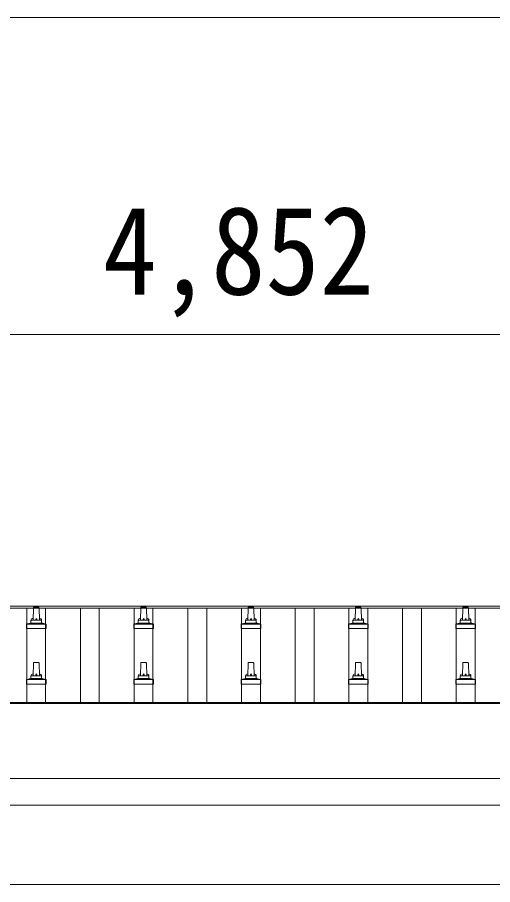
# Model space of a CAD drawing. Units: millimetres at full size, sheet at 1:50; details may follow other scales. Extents: x -14053 to 14053, y -9700 to 9700.
# Drawn here: x -5812 to -4926, y -2253 to -637 of the extents above; entities that cross this region are included whole.
import ezdxf
from ezdxf.enums import TextEntityAlignment as Align

# ---------------------------------------------------------------- set-up
doc = ezdxf.new("R2010")
doc.units = ezdxf.units.MM
doc.header["$LTSCALE"] = 50
for name, color, linetype, lineweight in [('0-1_Defpoints', 4, 'Continuous', 9), ('0-2_TEXT1', 5, 'Continuous', 5), ('0-6_PARTS1', 6, 'Continuous', 9)]:
    doc.layers.add(name, color=color, linetype=linetype, lineweight=lineweight)
doc.styles.add('ＭＳ ゴシック', font='')
doc.styles.get('ＭＳ ゴシック').set_extended_font_data('MS Gothic')

msp = doc.modelspace()

# ---------------------------------------------------------------- linework, layer by layer
at = {"layer": '0-1_Defpoints'}
for p, q in [((-7799.38, -1734.26), (-2998.88, -1734.26)), ((-7799.38, -1737.85), (-2976.38, -1737.85)), ((-7797.38, -1913.87), (-2998.88, -1913.87)), ((-7797.38, -1915.76), (-2976.38, -1915.76)), ((-2998.88, -2055.65), (-7797.38, -2055.65)), ((-7797.38, -2105.47), (-2998.88, -2105.47)), ((-2998.42, -2253.37), (-7681.47, -2253.37))]:
    msp.add_line(p, q, dxfattribs=at)
at = {"layer": '0-2_TEXT1', "color": 4, "lineweight": 9}
for p, q in [((-5793.88, -1913.87), (-5793.88, -1737.85)), ((-5758.88, -1913.87), (-5758.88, -1737.85)), ((-5693.88, -1913.87), (-5693.88, -1737.85)), ((-5658.88, -1913.87), (-5658.88, -1737.85)), ((-5593.88, -1913.87), (-5593.88, -1737.85)), ((-5558.88, -1913.87), (-5558.88, -1737.85)), ((-5493.88, -1913.87), (-5493.88, -1737.85)), ((-5458.88, -1913.87), (-5458.88, -1737.85)), ((-5393.88, -1913.87), (-5393.88, -1737.85)), ((-5358.88, -1913.87), (-5358.88, -1737.85)), ((-5293.88, -1913.87), (-5293.88, -1737.85)), ((-5258.88, -1913.87), (-5258.88, -1737.85)), ((-5193.88, -1913.87), (-5193.88, -1737.85)), ((-5158.88, -1913.87), (-5158.88, -1737.85)), ((-5093.88, -1913.87), (-5093.88, -1737.85)), ((-5058.88, -1913.87), (-5058.88, -1737.85)), ((-4993.88, -1913.87), (-4993.88, -1737.85)), ((-4958.88, -1913.87), (-4958.88, -1737.85))]:
    msp.add_line(p, q, dxfattribs=at)
at = {"layer": '0-2_TEXT1'}
for p, q in [((-5782.38, -1760.78), (-5781.65, -1737.25)), ((-5780.65, -1736.28), (-5772.11, -1736.28)), ((-5771.11, -1737.25), (-5770.38, -1760.78)), ((-5582.38, -1760.78), (-5581.65, -1737.25)), ((-5580.65, -1736.28), (-5572.11, -1736.28)), ((-5571.11, -1737.25), (-5570.38, -1760.78)), ((-5382.38, -1760.78), (-5381.65, -1737.25)), ((-5380.65, -1736.28), (-5372.11, -1736.28)), ((-5371.11, -1737.25), (-5370.38, -1760.78)), ((-5182.38, -1760.78), (-5181.65, -1737.25)), ((-5180.65, -1736.28), (-5172.11, -1736.28)), ((-5171.11, -1737.25), (-5170.38, -1760.78)), ((-4982.38, -1760.78), (-4981.65, -1737.25)), ((-4980.65, -1736.28), (-4972.11, -1736.28)), ((-4971.11, -1737.25), (-4970.38, -1760.78)), ((-5786.38, -1764.99), (-5786.38, -1760.78)), ((-5785.38, -1760.78), (-5767.38, -1760.78)), ((-5766.38, -1764.99), (-5766.38, -1760.78)), ((-5586.38, -1764.99), (-5586.38, -1760.78)), ((-5585.38, -1760.78), (-5567.38, -1760.78)), ((-5566.38, -1764.99), (-5566.38, -1760.78)), ((-5386.38, -1764.99), (-5386.38, -1760.78)), ((-5385.38, -1760.78), (-5367.38, -1760.78)), ((-5366.38, -1764.99), (-5366.38, -1760.78)), ((-5186.38, -1764.99), (-5186.38, -1760.78)), ((-5185.38, -1760.78), (-5167.38, -1760.78)), ((-5166.38, -1764.99), (-5166.38, -1760.78)), ((-4986.38, -1764.99), (-4986.38, -1760.78)), ((-4985.38, -1760.78), (-4967.38, -1760.78)), ((-4966.38, -1764.99), (-4966.38, -1760.78)), ((-5794.63, -1776.28), (-5794.63, -1768.56)), ((-5758.13, -1776.28), (-5794.63, -1776.28)), ((-5794.25, -1767.78), (-5758.51, -1767.78)), ((-5793.87, -1767.59), (-5787.14, -1765.96)), ((-5786.76, -1765.78), (-5766, -1765.78)), ((-5758.89, -1767.59), (-5765.62, -1765.96)), ((-5758.13, -1776.28), (-5758.13, -1768.56)), ((-5594.63, -1776.28), (-5594.63, -1768.56)), ((-5558.13, -1776.28), (-5594.63, -1776.28)), ((-5594.25, -1767.78), (-5558.51, -1767.78)), ((-5593.87, -1767.59), (-5587.14, -1765.96)), ((-5586.76, -1765.78), (-5566, -1765.78)), ((-5558.89, -1767.59), (-5565.62, -1765.96)), ((-5558.13, -1776.28), (-5558.13, -1768.56)), ((-5394.63, -1776.28), (-5394.63, -1768.56)), ((-5358.13, -1776.28), (-5394.63, -1776.28)), ((-5394.25, -1767.78), (-5358.51, -1767.78)), ((-5393.87, -1767.59), (-5387.14, -1765.96)), ((-5386.76, -1765.78), (-5366, -1765.78)), ((-5358.89, -1767.59), (-5365.62, -1765.96)), ((-5358.13, -1776.28), (-5358.13, -1768.56)), ((-5194.63, -1776.28), (-5194.63, -1768.56)), ((-5158.13, -1776.28), (-5194.63, -1776.28)), ((-5194.25, -1767.78), (-5158.51, -1767.78)), ((-5193.87, -1767.59), (-5187.14, -1765.96)), ((-5186.76, -1765.78), (-5166, -1765.78)), ((-5158.89, -1767.59), (-5165.62, -1765.96)), ((-5158.13, -1776.28), (-5158.13, -1768.56)), ((-4994.63, -1776.28), (-4994.63, -1768.56)), ((-4958.13, -1776.28), (-4994.63, -1776.28)), ((-4994.25, -1767.78), (-4958.51, -1767.78)), ((-4993.87, -1767.59), (-4987.14, -1765.96)), ((-4986.76, -1765.78), (-4966, -1765.78)), ((-4958.89, -1767.59), (-4965.62, -1765.96)), ((-4958.13, -1776.28), (-4958.13, -1768.56)), ((-5782.38, -1864.11), (-5781.65, -1840.59)), ((-5780.65, -1839.61), (-5772.11, -1839.61)), ((-5771.11, -1840.59), (-5770.38, -1864.11)), ((-5582.38, -1864.11), (-5581.65, -1840.59)), ((-5580.65, -1839.61), (-5572.11, -1839.61)), ((-5571.11, -1840.59), (-5570.38, -1864.11)), ((-5382.38, -1864.11), (-5381.65, -1840.59)), ((-5380.65, -1839.61), (-5372.11, -1839.61)), ((-5371.11, -1840.59), (-5370.38, -1864.11)), ((-5182.38, -1864.11), (-5181.65, -1840.59)), ((-5180.65, -1839.61), (-5172.11, -1839.61)), ((-5171.11, -1840.59), (-5170.38, -1864.11)), ((-4982.38, -1864.11), (-4981.65, -1840.59)), ((-4980.65, -1839.61), (-4972.11, -1839.61)), ((-4971.11, -1840.59), (-4970.38, -1864.11)), ((-5794.63, -1879.61), (-5794.63, -1871.9)), ((-5794.25, -1871.11), (-5758.51, -1871.11)), ((-5793.87, -1870.92), (-5787.14, -1869.29)), ((-5786.76, -1869.11), (-5766, -1869.11)), ((-5786.38, -1868.32), (-5786.38, -1864.11)), ((-5785.38, -1864.11), (-5767.38, -1864.11)), ((-5766.38, -1868.32), (-5766.38, -1864.11)), ((-5758.89, -1870.92), (-5765.62, -1869.29)), ((-5758.13, -1879.61), (-5758.13, -1871.9)), ((-5594.63, -1879.61), (-5594.63, -1871.9)), ((-5594.25, -1871.11), (-5558.51, -1871.11)), ((-5593.87, -1870.92), (-5587.14, -1869.29)), ((-5586.76, -1869.11), (-5566, -1869.11)), ((-5586.38, -1868.32), (-5586.38, -1864.11)), ((-5585.38, -1864.11), (-5567.38, -1864.11)), ((-5566.38, -1868.32), (-5566.38, -1864.11)), ((-5558.89, -1870.92), (-5565.62, -1869.29)), ((-5558.13, -1879.61), (-5558.13, -1871.9)), ((-5394.63, -1879.61), (-5394.63, -1871.9)), ((-5394.25, -1871.11), (-5358.51, -1871.11)), ((-5393.87, -1870.92), (-5387.14, -1869.29)), ((-5386.76, -1869.11), (-5366, -1869.11)), ((-5386.38, -1868.32), (-5386.38, -1864.11)), ((-5385.38, -1864.11), (-5367.38, -1864.11)), ((-5366.38, -1868.32), (-5366.38, -1864.11)), ((-5358.89, -1870.92), (-5365.62, -1869.29)), ((-5358.13, -1879.61), (-5358.13, -1871.9)), ((-5194.63, -1879.61), (-5194.63, -1871.9)), ((-5194.25, -1871.11), (-5158.51, -1871.11)), ((-5193.87, -1870.92), (-5187.14, -1869.29)), ((-5186.76, -1869.11), (-5166, -1869.11)), ((-5186.38, -1868.32), (-5186.38, -1864.11)), ((-5185.38, -1864.11), (-5167.38, -1864.11)), ((-5166.38, -1868.32), (-5166.38, -1864.11)), ((-5158.89, -1870.92), (-5165.62, -1869.29)), ((-5158.13, -1879.61), (-5158.13, -1871.9)), ((-4994.63, -1879.61), (-4994.63, -1871.9)), ((-4994.25, -1871.11), (-4958.51, -1871.11)), ((-4993.87, -1870.92), (-4987.14, -1869.29)), ((-4986.76, -1869.11), (-4966, -1869.11)), ((-4986.38, -1868.32), (-4986.38, -1864.11)), ((-4985.38, -1864.11), (-4967.38, -1864.11)), ((-4966.38, -1868.32), (-4966.38, -1864.11)), ((-4958.89, -1870.92), (-4965.62, -1869.29)), ((-4958.13, -1879.61), (-4958.13, -1871.9)), ((-5758.13, -1879.61), (-5794.63, -1879.61)), ((-5558.13, -1879.61), (-5594.63, -1879.61)), ((-5358.13, -1879.61), (-5394.63, -1879.61)), ((-5158.13, -1879.61), (-5194.63, -1879.61)), ((-4958.13, -1879.61), (-4994.63, -1879.61))]:
    msp.add_line(p, q, dxfattribs=at)
for centre, radius, start, end in [((-5780.65, -1737.28), 1, 90, 178.60509), ((-5772.11, -1737.28), 1, 1.39491, 90), ((-5580.65, -1737.28), 1, 90, 178.60509), ((-5572.11, -1737.28), 1, 1.39491, 90), ((-5380.65, -1737.28), 1, 90, 178.60509), ((-5372.11, -1737.28), 1, 1.39491, 90), ((-5180.65, -1737.28), 1, 90, 178.60509), ((-5172.11, -1737.28), 1, 1.39491, 90), ((-4980.65, -1737.28), 1, 90, 178.60509), ((-4972.11, -1737.28), 1, 1.39491, 90), ((-5782.3, -1761.41), 4.13, 90, 171.17633), ((-5785.38, -1761.78), 1, 90, 180), ((-5773.05, -1760.78), 4.83, 133.60282, 180), ((-5779.71, -1760.78), 4.83, 0, 46.39718), ((-5770.47, -1761.41), 4.13, 8.82367, 90), ((-5767.38, -1761.78), 1, 0, 90), ((-5582.3, -1761.41), 4.13, 90, 171.17633), ((-5585.38, -1761.78), 1, 90, 180), ((-5573.05, -1760.78), 4.83, 133.60282, 180), ((-5579.71, -1760.78), 4.83, 0, 46.39718), ((-5570.47, -1761.41), 4.13, 8.82367, 90), ((-5567.38, -1761.78), 1, 0, 90), ((-5382.3, -1761.41), 4.13, 90, 171.17633), ((-5385.38, -1761.78), 1, 90, 180), ((-5373.05, -1760.78), 4.83, 133.60282, 180), ((-5379.71, -1760.78), 4.83, 0, 46.39718), ((-5370.47, -1761.41), 4.13, 8.82367, 90), ((-5367.38, -1761.78), 1, 0, 90), ((-5182.3, -1761.41), 4.13, 90, 171.17633), ((-5185.38, -1761.78), 1, 90, 180), ((-5173.05, -1760.78), 4.83, 133.60282, 180), ((-5179.71, -1760.78), 4.83, 0, 46.39718), ((-5170.47, -1761.41), 4.13, 8.82367, 90), ((-5167.38, -1761.78), 1, 0, 90), ((-4982.3, -1761.41), 4.13, 90, 171.17633), ((-4985.38, -1761.78), 1, 90, 180), ((-4973.05, -1760.78), 4.83, 133.60282, 180), ((-4979.71, -1760.78), 4.83, 0, 46.39718), ((-4970.47, -1761.41), 4.13, 8.82367, 90), ((-4967.38, -1761.78), 1, 0, 90), ((-5793.63, -1768.56), 1, 103.62699, 180), ((-5787.38, -1764.99), 1, 283.62699, 0), ((-5765.38, -1764.99), 1, 180, 256.37301), ((-5759.13, -1768.56), 1, 0, 76.37301), ((-5593.63, -1768.56), 1, 103.62699, 180), ((-5587.38, -1764.99), 1, 283.62699, 0), ((-5565.38, -1764.99), 1, 180, 256.37301), ((-5559.13, -1768.56), 1, 0, 76.37301), ((-5393.63, -1768.56), 1, 103.62699, 180), ((-5387.38, -1764.99), 1, 283.62699, 0), ((-5365.38, -1764.99), 1, 180, 256.37301), ((-5359.13, -1768.56), 1, 0, 76.37301), ((-5193.63, -1768.56), 1, 103.62699, 180), ((-5187.38, -1764.99), 1, 283.62699, 0), ((-5165.38, -1764.99), 1, 180, 256.37301), ((-5159.13, -1768.56), 1, 0, 76.37301), ((-4993.63, -1768.56), 1, 103.62699, 180), ((-4987.38, -1764.99), 1, 283.62699, 0), ((-4965.38, -1764.99), 1, 180, 256.37301), ((-4959.13, -1768.56), 1, 0, 76.37301), ((-5780.65, -1840.61), 1, 90, 178.60509), ((-5772.11, -1840.61), 1, 1.39491, 90), ((-5580.65, -1840.61), 1, 90, 178.60509), ((-5572.11, -1840.61), 1, 1.39491, 90), ((-5380.65, -1840.61), 1, 90, 178.60509), ((-5372.11, -1840.61), 1, 1.39491, 90), ((-5180.65, -1840.61), 1, 90, 178.60509), ((-5172.11, -1840.61), 1, 1.39491, 90), ((-4980.65, -1840.61), 1, 90, 178.60509), ((-4972.11, -1840.61), 1, 1.39491, 90), ((-5793.63, -1871.9), 1, 103.62699, 180), ((-5787.38, -1868.32), 1, 283.62699, 0), ((-5782.3, -1864.74), 4.13, 90, 171.17633), ((-5785.38, -1865.11), 1, 90, 180), ((-5773.05, -1864.11), 4.83, 133.60282, 180), ((-5779.71, -1864.11), 4.83, 0, 46.39718), ((-5770.47, -1864.74), 4.13, 8.82367, 90), ((-5767.38, -1865.11), 1, 0, 90), ((-5765.38, -1868.32), 1, 180, 256.37301), ((-5759.13, -1871.9), 1, 0, 76.37301), ((-5593.63, -1871.9), 1, 103.62699, 180), ((-5587.38, -1868.32), 1, 283.62699, 0), ((-5582.3, -1864.74), 4.13, 90, 171.17633), ((-5585.38, -1865.11), 1, 90, 180), ((-5573.05, -1864.11), 4.83, 133.60282, 180), ((-5579.71, -1864.11), 4.83, 0, 46.39718), ((-5570.47, -1864.74), 4.13, 8.82367, 90), ((-5567.38, -1865.11), 1, 0, 90), ((-5565.38, -1868.32), 1, 180, 256.37301), ((-5559.13, -1871.9), 1, 0, 76.37301), ((-5393.63, -1871.9), 1, 103.62699, 180), ((-5387.38, -1868.32), 1, 283.62699, 0), ((-5382.3, -1864.74), 4.13, 90, 171.17633), ((-5385.38, -1865.11), 1, 90, 180), ((-5373.05, -1864.11), 4.83, 133.60282, 180), ((-5379.71, -1864.11), 4.83, 0, 46.39718), ((-5370.47, -1864.74), 4.13, 8.82367, 90), ((-5367.38, -1865.11), 1, 0, 90), ((-5365.38, -1868.32), 1, 180, 256.37301), ((-5359.13, -1871.9), 1, 0, 76.37301), ((-5193.63, -1871.9), 1, 103.62699, 180), ((-5187.38, -1868.32), 1, 283.62699, 0), ((-5182.3, -1864.74), 4.13, 90, 171.17633), ((-5185.38, -1865.11), 1, 90, 180), ((-5173.05, -1864.11), 4.83, 133.60282, 180), ((-5179.71, -1864.11), 4.83, 0, 46.39718), ((-5170.47, -1864.74), 4.13, 8.82367, 90), ((-5167.38, -1865.11), 1, 0, 90), ((-5165.38, -1868.32), 1, 180, 256.37301), ((-5159.13, -1871.9), 1, 0, 76.37301), ((-4993.63, -1871.9), 1, 103.62699, 180), ((-4987.38, -1868.32), 1, 283.62699, 0), ((-4982.3, -1864.74), 4.13, 90, 171.17633), ((-4985.38, -1865.11), 1, 90, 180), ((-4973.05, -1864.11), 4.83, 133.60282, 180), ((-4979.71, -1864.11), 4.83, 0, 46.39718), ((-4970.47, -1864.74), 4.13, 8.82367, 90), ((-4967.38, -1865.11), 1, 0, 90), ((-4965.38, -1868.32), 1, 180, 256.37301), ((-4959.13, -1871.9), 1, 0, 76.37301)]:
    msp.add_arc(centre, radius, start, end, dxfattribs=at)
at = {"layer": '0-6_PARTS1'}
for p, q in [((-1124.38, -637.13), (-7828.38, -637.13)), ((-7828.38, -1228.29), (-2976.38, -1228.29))]:
    msp.add_line(p, q, dxfattribs=at)

# ---------------------------------------------------------------- texts
at = {"layer": '0-6_PARTS1', "color": 7, "style": 'ＭＳ ゴシック', "width": 0.9}
msp.add_text('4,852', height=165, dxfattribs=at).set_placement((-5652.38, -1203.29), align=Align.BOTTOM_LEFT)

doc.saveas('drawing.dxf')
